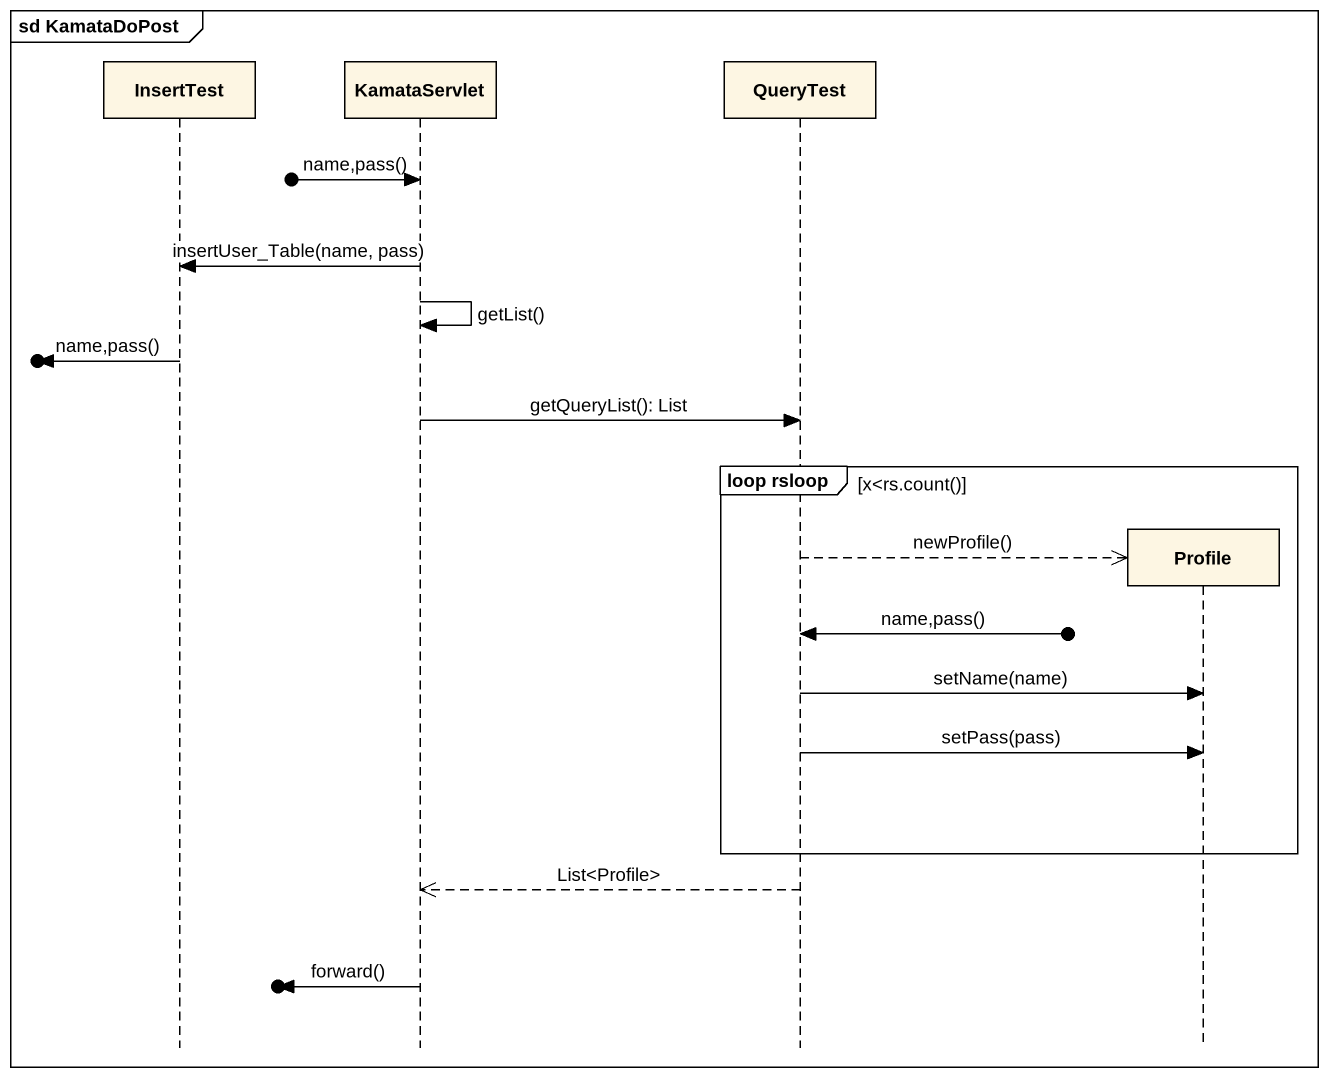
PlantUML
@startuml
mainframe sd KamataDoPost
hide footbox
participant InsertTest
participant KamataServlet
participant QueryTest
participant Profile

[o-> KamataServlet : name,pass()
KamataServlet -> InsertTest : insertUser_Table(name, pass)
KamataServlet -> KamataServlet : getList()
[o<- InsertTest : name,pass()
KamataServlet -> QueryTest : getQueryList(): List
group loop rsloop [x<rs.count()]
  QueryTest -->> Profile ** : newProfile()
  QueryTest <-o] : name,pass()
  QueryTest -> Profile : setName(name)
  QueryTest -> Profile : setPass(pass)
end
QueryTest -->> KamataServlet : List<Profile>
[o<- KamataServlet : forward()
@enduml
